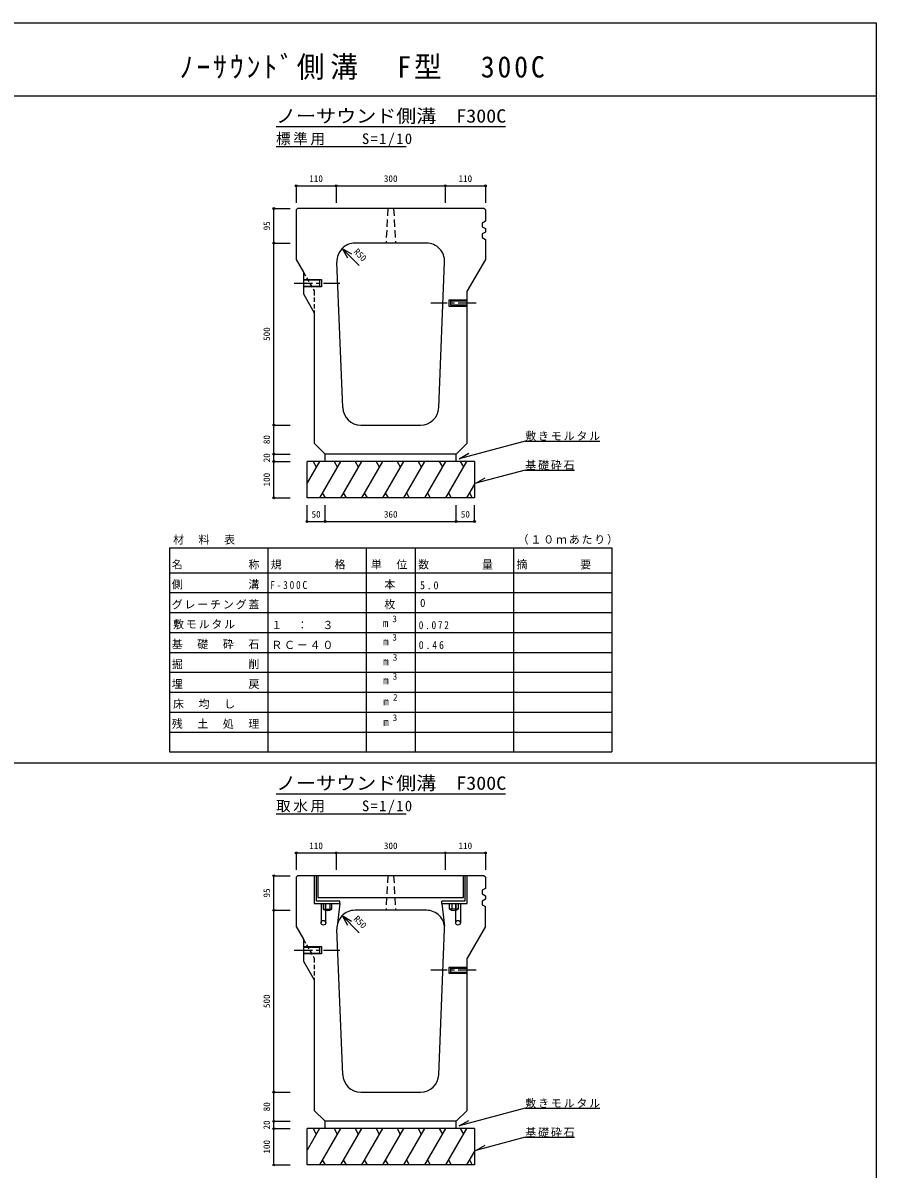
# Model space of a CAD drawing. Units: millimetres at full size, sheet at 1:10. Extents: x -5807 to 2193, y -2728 to 2972.
# Drawn here: x -151 to 2193, y -178 to 2972 of the extents above; entities that cross this region are included whole.
import ezdxf
from ezdxf.enums import TextEntityAlignment as Align

# ---------------------------------------------------------------- set-up
doc = ezdxf.new("R2010")
doc.units = ezdxf.units.MM
doc.header["$LTSCALE"] = 10
doc.header["$PDMODE"] = 32
doc.header["$PDSIZE"] = 5
for name, pattern in [('CHAIN1', [8, 5, -1, 1, -1]), ('DASHED1', [1.8, 1.2, -0.6]), ('DASHED2', [3, 2, -1])]:
    doc.linetypes.add(name, pattern=pattern)
doc.layers.add('0-0_通り芯', color=7, linetype='Continuous')
doc.styles.add('ＭＳ ゴシック', font='')
doc.styles.get('ＭＳ ゴシック').set_extended_font_data('MS Gothic')

msp = doc.modelspace()

# ---------------------------------------------------------------- linework, layer by layer
at = {"layer": '0-0_通り芯', "color": 2}
for p, q in [((-5807.14, 2971.77), (2192.86, 2971.77)), ((2192.86, 2971.77), (2192.86, -2728.23)), ((-5807.14, 2771.77), (2192.86, 2771.77)), ((674.02, 552.43), (674.02, 536.43)), ((674.02, 536.43), (698.02, 536.43)), ((680.02, 536.43), (680.02, 552.43)), ((692.02, 552.43), (692.02, 536.43)), ((698.02, 536.43), (698.02, 552.43)), ((1021.02, 536.43), (1021.02, 552.43)), ((1027.02, 552.43), (1027.02, 536.43)), ((1039.02, 536.43), (1039.02, 552.43))]:
    msp.add_line(p, q, dxfattribs=at)
at = {"layer": '0-0_通り芯'}
for p, q in [((544.53, 2686.77), (1174.53, 2686.77)), ((544.53, 2631.77), (902.03, 2631.77)), ((1229.3, 1822.82), (1047.79, 1774.18)), ((1229.3, 1822.82), (1434.3, 1822.82)), ((1089.53, 1766.77), (629.53, 1766.77)), ((629.53, 1666.77), (629.53, 1766.77)), ((663.57, 1766.77), (629.53, 1707.79)), ((646.27, 1766.77), (654.92, 1751.78)), ((721.31, 1766.77), (663.57, 1666.77)), ((679.53, 1766.77), (679.53, 1786.77)), ((704.01, 1766.77), (712.66, 1751.78)), ((779.04, 1766.77), (721.31, 1666.77)), ((761.74, 1766.77), (770.39, 1751.78)), ((836.78, 1766.77), (779.04, 1666.77)), ((819.48, 1766.77), (828.13, 1751.78)), ((894.52, 1766.77), (836.78, 1666.77)), ((877.21, 1766.77), (885.86, 1751.78)), ((952.25, 1766.77), (894.52, 1666.77)), ((934.95, 1766.77), (943.6, 1751.78)), ((1009.99, 1766.77), (952.25, 1666.77)), ((992.68, 1766.77), (1001.33, 1751.78)), ((1067.72, 1766.77), (1009.99, 1666.77)), ((1039.53, 1766.77), (1039.53, 1786.77)), ((1047.79, 1774.18), (1073.77, 1789.18)), ((1050.42, 1766.77), (1059.07, 1751.78)), ((1089.53, 1766.77), (1089.53, 1666.77)), ((1229.3, 1743.01), (1364.3, 1743.01)), ((1089.53, 1704.53), (1067.72, 1666.77)), ((671.5, 1680.49), (679.42, 1666.77)), ((729.23, 1680.49), (737.15, 1666.77)), ((786.97, 1680.49), (794.89, 1666.77)), ((844.7, 1680.49), (852.62, 1666.77)), ((902.44, 1680.49), (910.36, 1666.77)), ((960.17, 1680.49), (968.09, 1666.77)), ((1017.91, 1680.49), (1025.83, 1666.77)), ((1075.64, 1680.49), (1083.56, 1666.77)), ((1089.53, 1666.77), (629.53, 1666.77)), ((252.03, 1529.31), (1467.03, 1529.31)), ((252.03, 1529.31), (252.03, 1406.19)), ((522.02, 1529.31), (522.02, 1406.19)), ((792.02, 1529.31), (792.02, 1406.19)), ((927.03, 1529.31), (927.03, 1406.19)), ((1197.02, 1529.31), (1197.02, 1406.19)), ((1467.03, 1529.31), (1467.03, 1406.19)), ((252.03, 1460.91), (1467.03, 1460.91)), ((252.03, 1406.19), (1467.03, 1406.19)), ((252.03, 1406.19), (252.03, 968.43)), ((522.02, 1406.19), (522.02, 968.43)), ((792.02, 1406.19), (792.02, 968.43)), ((927.03, 1406.19), (927.03, 968.43)), ((1197.02, 1406.19), (1197.02, 968.43)), ((1467.03, 1406.19), (1467.03, 968.43)), ((252.03, 1351.47), (1467.03, 1351.47)), ((252.03, 1296.75), (1467.03, 1296.75)), ((252.03, 1242.03), (1467.03, 1242.03)), ((252.03, 1187.31), (1467.03, 1187.31)), ((252.03, 1132.59), (1467.03, 1132.59)), ((252.03, 1077.87), (1467.03, 1077.87)), ((252.03, 1023.15), (1467.03, 1023.15)), ((252.03, 968.43), (1467.03, 968.43)), ((337.52, 968.43), (1246.52, 968.43)), ((544.53, 853.43), (1174.53, 853.43)), ((544.53, 798.43), (902.03, 798.43)), ((659.52, 628.43), (659.52, 568.43)), ((1059.52, 568.43), (1059.52, 628.43)), ((659.52, 568.43), (1059.52, 568.43)), ((1229.3, -10.52), (1047.79, -59.15)), ((1229.3, -10.52), (1434.3, -10.52)), ((679.53, -66.57), (679.53, -46.57)), ((1039.53, -66.57), (1039.53, -46.57)), ((1047.79, -59.15), (1073.77, -44.15)), ((1089.53, -66.57), (629.53, -66.57)), ((629.53, -166.57), (629.53, -66.57)), ((663.57, -66.57), (629.53, -125.54)), ((646.27, -66.57), (654.92, -81.55)), ((721.31, -66.57), (663.57, -166.57)), ((704.01, -66.57), (712.66, -81.55)), ((779.04, -66.57), (721.31, -166.57)), ((761.74, -66.57), (770.39, -81.55)), ((836.78, -66.57), (779.04, -166.57)), ((819.48, -66.57), (828.13, -81.55)), ((894.52, -66.57), (836.78, -166.57)), ((877.21, -66.57), (885.86, -81.55)), ((952.25, -66.57), (894.52, -166.57)), ((934.95, -66.57), (943.6, -81.55)), ((1009.99, -66.57), (952.25, -166.57)), ((992.68, -66.57), (1001.33, -81.55)), ((1067.72, -66.57), (1009.99, -166.57)), ((1050.42, -66.57), (1059.07, -81.55)), ((1089.53, -66.57), (1089.53, -166.57)), ((1229.3, -90.32), (1364.3, -90.32)), ((671.5, -152.85), (679.42, -166.57)), ((729.23, -152.85), (737.15, -166.57)), ((786.97, -152.85), (794.89, -166.57)), ((844.7, -152.85), (852.62, -166.57)), ((902.44, -152.85), (910.36, -166.57)), ((960.17, -152.85), (968.09, -166.57)), ((1017.91, -152.85), (1025.83, -166.57)), ((1089.53, -128.8), (1067.72, -166.57)), ((1075.64, -152.85), (1083.56, -166.57)), ((1089.53, -166.57), (629.53, -166.57))]:
    msp.add_line(p, q, dxfattribs=at)
at = {"layer": '0-0_通り芯', "color": 4}
for p, q in [((599.53, 2524.29), (709.53, 2524.29)), ((599.53, 2524.29), (599.53, 2477.78)), ((709.53, 2524.29), (709.53, 2477.78)), ((709.53, 2524.29), (1009.52, 2524.29)), ((1009.52, 2524.29), (1009.52, 2477.78)), ((1009.52, 2524.29), (1119.53, 2524.29)), ((1119.53, 2524.29), (1119.53, 2477.78)), ((538.53, 2366.77), (538.53, 2461.77)), ((538.53, 2461.77), (583.53, 2461.77)), ((538.53, 1866.77), (538.53, 2366.77)), ((538.53, 2366.77), (583.53, 2366.77)), ((726.21, 2352.12), (752.19, 2337.12)), ((726.21, 2352.12), (741.21, 2326.14)), ((773.22, 2305.12), (726.21, 2352.12)), ((538.53, 1786.77), (538.53, 1866.77)), ((538.53, 1866.77), (583.53, 1866.77)), ((538.53, 1766.77), (538.53, 1786.77)), ((538.53, 1786.77), (583.53, 1786.77)), ((538.53, 1666.77), (538.53, 1766.77)), ((538.53, 1766.77), (583.53, 1766.77)), ((538.53, 1666.77), (583.53, 1666.77)), ((629.53, 1601.77), (629.53, 1646.77)), ((679.53, 1601.77), (679.53, 1646.77)), ((1039.53, 1601.77), (1039.53, 1646.77)), ((1089.53, 1601.77), (1089.53, 1646.77)), ((629.53, 1601.77), (679.53, 1601.77)), ((679.53, 1601.77), (1039.53, 1601.77)), ((1039.53, 1601.77), (1089.53, 1601.77)), ((-5807.14, 938.43), (2192.86, 938.43)), ((599.53, 690.95), (709.53, 690.95)), ((599.53, 690.95), (599.53, 644.44)), ((709.53, 690.95), (709.53, 644.44)), ((709.53, 690.95), (1009.52, 690.95)), ((1009.52, 690.95), (1009.52, 644.44)), ((1009.52, 690.95), (1119.53, 690.95)), ((1119.53, 690.95), (1119.53, 644.44)), ((538.53, 533.43), (538.53, 628.43)), ((538.53, 628.43), (583.53, 628.43)), ((655.52, 558.43), (655.52, 628.43)), ((1063.52, 628.43), (1063.52, 558.43)), ((1069.52, 552.43), (1069.52, 628.43)), ((719.52, 558.43), (655.52, 558.43)), ((668.02, 552.43), (668.02, 498.93)), ((681.02, 498.93), (681.02, 552.43)), ((719.52, 552.43), (719.52, 558.43)), ((1063.52, 558.43), (999.52, 558.43)), ((999.52, 552.43), (999.52, 558.43)), ((999.52, 552.43), (1069.52, 552.43)), ((1038.02, 498.93), (1038.02, 552.43)), ((1051.02, 552.43), (1051.02, 498.93)), ((538.53, 33.43), (538.53, 533.43)), ((538.53, 533.43), (583.53, 533.43)), ((726.21, 518.79), (752.19, 503.79)), ((726.21, 518.79), (741.21, 492.81)), ((773.22, 471.78), (726.21, 518.79)), ((538.53, -46.57), (538.53, 33.43)), ((538.53, 33.43), (583.53, 33.43)), ((538.53, -66.57), (538.53, -46.57)), ((538.53, -46.57), (583.53, -46.57)), ((538.53, -166.57), (538.53, -66.57)), ((538.53, -66.57), (583.53, -66.57)), ((538.53, -166.57), (583.53, -166.57))]:
    msp.add_line(p, q, dxfattribs=at)
at = {"layer": '0-0_通り芯', "color": 3}
for p, q in [((603.53, 2461.77), (599.53, 2457.77)), ((599.53, 2457.77), (599.53, 2321.77)), ((1115.53, 2461.77), (603.53, 2461.77)), ((1119.53, 2457.77), (1115.53, 2461.77)), ((1119.53, 2457.77), (1115.53, 2461.77)), ((1119.53, 2406.77), (1119.53, 2396.77)), ((957.48, 2366.77), (761.57, 2366.77)), ((1119.53, 2376.77), (1119.53, 2321.77)), ((599.53, 2321.77), (619.53, 2287.13)), ((727.61, 1914.77), (711.61, 2314.77)), ((991.45, 1914.77), (1007.44, 2314.77)), ((1119.53, 2321.77), (1069.53, 2235.16)), ((1069.53, 1816.77), (1069.53, 2235.16)), ((649.53, 2175.16), (649.53, 1816.77)), ((777.57, 1866.77), (941.49, 1866.77)), ((679.53, 1786.77), (649.53, 1816.77)), ((1039.53, 1786.77), (1069.53, 1816.77)), ((1039.53, 1786.77), (679.53, 1786.77)), ((603.53, 628.43), (599.53, 624.43)), ((599.53, 624.43), (599.53, 488.43)), ((1115.53, 628.43), (603.53, 628.43)), ((1119.53, 624.43), (1115.53, 628.43)), ((1119.53, 624.43), (1115.53, 628.43)), ((1119.53, 573.43), (1119.53, 563.43)), ((719.52, 552.43), (711.93, 489.42)), ((999.52, 552.43), (1007.13, 489.42)), ((1119.53, 488.43), (1119.53, 543.43)), ((957.48, 533.43), (761.57, 533.43)), ((599.53, 488.43), (619.53, 453.79)), ((727.61, 81.43), (711.61, 481.43)), ((991.45, 81.43), (1007.44, 481.43)), ((1119.53, 488.43), (1069.53, 401.83)), ((1069.53, -16.57), (1069.53, 401.83)), ((649.53, 341.83), (649.53, -16.57)), ((777.57, 33.43), (941.49, 33.43)), ((679.53, -46.57), (649.53, -16.57)), ((1039.53, -46.57), (1069.53, -16.57)), ((1039.53, -46.57), (679.53, -46.57))]:
    msp.add_line(p, q, dxfattribs=at)
at = {"layer": '0-0_通り芯', "color": 3, "linetype": 'DASHED2'}
for p, q in [((851.53, 2461.77), (846.53, 2366.77)), ((867.53, 2461.77), (872.53, 2366.77)), ((851.52, 628.43), (846.52, 533.43)), ((867.52, 628.43), (872.52, 533.43))]:
    msp.add_line(p, q, dxfattribs=at)
at = {"layer": '0-0_通り芯', "linetype": 'CHAIN1'}
for p, q in [((594.53, 2256.77), (719.53, 2256.77)), ((1094.53, 2201.77), (969.53, 2201.77)), ((594.53, 423.43), (719.53, 423.43)), ((1094.53, 368.43), (969.53, 368.43))]:
    msp.add_line(p, q, dxfattribs=at)
at = {"layer": '0-0_通り芯', "color": 3, "linetype": 'DASHED1'}
for p, q in [((649.53, 2235.16), (649.53, 2175.16)), ((649.53, 401.83), (649.53, 341.83))]:
    msp.add_line(p, q, dxfattribs=at)
at = {"layer": '0-0_通り芯', "color": 3}
for points in [[(1119.53, 2457.77), (1119.53, 2426.77), (1110.53, 2421.77), (1110.53, 2411.77), (1119.53, 2406.77)], [(1119.53, 2396.77), (1110.53, 2391.77), (1110.53, 2381.77), (1119.53, 2376.77)], [(619.53, 2287.13), (619.53, 2227.13), (649.53, 2175.16)], [(1119.53, 624.43), (1119.53, 593.43), (1110.53, 588.43), (1110.53, 578.43), (1119.53, 573.43)], [(1119.53, 563.43), (1110.53, 558.43), (1110.53, 548.43), (1119.53, 543.43)], [(619.53, 453.79), (619.53, 393.79), (649.53, 341.83)]]:
    msp.add_lwpolyline(points, dxfattribs=at)
at = {"layer": '0-0_通り芯', "color": 3, "linetype": 'DASHED1'}
for points in [[(619.53, 2287.13), (649.53, 2235.16), (649.53, 2175.16)], [(619.53, 453.79), (649.53, 401.83), (649.53, 341.83)]]:
    msp.add_lwpolyline(points, dxfattribs=at)
at = {"layer": '0-0_通り芯'}
for points in [[(619.53, 2266.77), (669.53, 2266.77), (669.53, 2246.77), (619.53, 2246.77)], [(619.53, 2248.77), (664.52, 2248.77), (664.52, 2264.77), (619.53, 2264.77)], [(1069.53, 2209.77), (1019.53, 2209.77), (1019.53, 2193.77), (1069.53, 2193.77)], [(1069.53, 2195.77), (1024.53, 2195.77), (1024.53, 2207.77), (1069.53, 2207.77)], [(1229.3, 1743.01), (1093.41, 1706.6), (1119.39, 1721.6)], [(619.53, 433.43), (669.53, 433.43), (669.53, 413.43), (619.53, 413.43)], [(619.53, 415.43), (664.52, 415.43), (664.52, 431.43), (619.53, 431.43)], [(1069.53, 376.43), (1019.53, 376.43), (1019.53, 360.43), (1069.53, 360.43)], [(1069.53, 362.43), (1024.53, 362.43), (1024.53, 374.43), (1069.53, 374.43)], [(1229.3, -90.32), (1093.41, -126.73), (1119.39, -111.73)]]:
    msp.add_lwpolyline(points, dxfattribs=at)
at = {"layer": '0-0_通り芯', "color": 4}
msp.add_lwpolyline([(649.52, 628.43), (649.52, 552.43), (719.52, 552.43)], dxfattribs=at)
at = {"layer": '0-0_通り芯', "color": 2}
msp.add_lwpolyline([(1045.02, 552.43), (1045.02, 536.43), (1021.02, 536.43)], dxfattribs=at)
at = {"layer": '0-0_通り芯', "color": 4}
for centre in [(674.52, 498.93), (1044.52, 498.93)]:
    msp.add_circle(centre, 6.5, dxfattribs=at)
at = {"layer": '0-0_通り芯', "color": 3}
for centre, start, end in [((761.57, 2316.77), 90, 182.29061), ((957.48, 2316.77), 357.70947, 90), ((777.57, 1916.77), 182.29061, 270), ((941.49, 1916.77), 270, 357.70947), ((761.57, 483.43), 90, 182.29061), ((957.48, 483.43), 357.70947, 90), ((777.57, 83.43), 182.29061, 270), ((941.49, 83.43), 270, 357.70947)]:
    msp.add_arc(centre, 50, start, end, dxfattribs=at)
at = {"layer": '0-0_通り芯', "color": 2}
for centre in [(686.02, 552.43), (1033.02, 552.43)]:
    msp.add_arc(centre, 20, 233.1301, 306.8699, dxfattribs=at)
at = {"layer": '0-0_通り芯', "color": 4}
for p in [(599.53, 2524.29), (709.53, 2524.29), (1009.52, 2524.29), (1119.53, 2524.29), (538.53, 2461.77), (538.53, 2366.77), (538.53, 1866.77), (538.53, 1786.77), (538.53, 1766.77), (538.53, 1666.77), (629.53, 1601.77), (679.53, 1601.77), (1039.53, 1601.77), (1089.53, 1601.77), (599.53, 690.95), (709.53, 690.95), (1009.52, 690.95), (1119.53, 690.95), (538.53, 628.43), (538.53, 533.43), (538.53, 33.43), (538.53, -46.57), (538.53, -66.57), (538.53, -166.57)]:
    msp.add_point(p, dxfattribs=at)

# ---------------------------------------------------------------- texts
at = {"layer": '0-0_通り芯', "color": 3, "style": 'ＭＳ ゴシック', "width": 1.1}
for p in [(544.53, 2686.77), (544.53, 853.43)]:
    msp.add_text('ノーサウンド側溝\u3000F300C', height=36.66, dxfattribs=at).set_placement(p, align=Align.BOTTOM_LEFT)
at = {"layer": '0-0_通り芯', "color": 4, "style": 'ＭＳ ゴシック'}
for s, p in [('110', (635.78, 2529.29)), ('300', (840.78, 2529.29)), ('110', (1045.77, 2529.29)), ('50', (642.03, 1606.77)), ('360', (840.78, 1606.77)), ('50', (1052.03, 1606.77)), ('3', (864.05, 1319.37)), ('3', (864.05, 1268.76)), ('3', (865.22, 1213.7)), ('3', (864.95, 1161.44)), ('2', (865.85, 1103.91)), ('3', (864.95, 1047.83)), ('110', (635.78, 695.95)), ('300', (840.78, 695.95)), ('110', (1045.77, 695.95))]:
    msp.add_text(s, height=18.33, dxfattribs=at).set_placement(p, align=Align.BOTTOM_LEFT)
for s, rotation, p in [('95', 90, (533.53, 2401.77)), ('R50', 315, (752.19, 2337.12)), ('500', 90, (533.53, 2098.02)), ('80', 90, (533.53, 1814.27)), ('20', 90, (533.53, 1764.27)), ('100', 90, (533.53, 1698.02)), ('95', 90, (533.53, 568.43)), ('R50', 315, (752.19, 503.79)), ('500', 90, (533.53, 264.68)), ('80', 90, (533.53, -19.07)), ('20', 90, (533.53, -69.07)), ('100', 90, (533.53, -135.32))]:
    msp.add_text(s, height=18.33, rotation=rotation, dxfattribs=at).set_placement(p, align=Align.BOTTOM_LEFT)
at = {"layer": '0-0_通り芯', "style": 'ＭＳ ゴシック'}
for s, p in [('0', (940.02, 1360.41)), ('m', (837.95, 1305.01)), ('m', (838.85, 1254.39)), ('m', (838.85, 1199.67)), ('m', (838.85, 1147.69)), ('m', (838.94, 1089.55)), ('m', (839.12, 1033.46))]:
    msp.add_text(s, height=21.99, dxfattribs=at).set_placement(p, align=Align.BOTTOM_LEFT)
at = {"layer": '0-0_通り芯', "color": 2, "insert": (279.53, 2815.27), "char_height": 58.65, "attachment_point": 7, "style": 'ＭＳ ゴシック'}
msp.add_mtext('\\T1.21;\\W0.95;ﾉｰｻｳﾝﾄﾞ側溝\u3000F型\u3000300C', dxfattribs=at)
at = {"layer": '0-0_通り芯', "attachment_point": 7, "style": 'ＭＳ ゴシック'}
for s, insert, char_height in [('\\T1.18;標準用\u3000\u3000S=1/10', (544.53, 2631.77), 29.33), ('\\T1.17;敷きモルタル', (1229.3, 1822.82), 21.99), ('\\T1.17;基礎砕石', (1229.3, 1743.01), 21.99), ('\\T1.17;材\u3000料\u3000表', (261.52, 1538.25), 21.99), ('\\T1.17;（１０ｍあたり）', (1208.28, 1538.25), 21.99), ('\\T1.17;名\u3000\u3000\u3000\u3000\u3000称', (258.02, 1469.85), 21.99), ('\\T1.17;規\u3000\u3000\u3000\u3000格', (529.78, 1469.85), 21.99), ('\\T1.17;単\u3000位', (805.02, 1469.85), 21.99), ('\\T1.17;数\u3000\u3000\u3000\u3000量', (934.77, 1469.85), 21.99), ('\\T1.17;摘\u3000\u3000\u3000\u3000要', (1204.78, 1469.85), 21.99), ('\\T1.17;側\u3000\u3000\u3000\u3000\u3000溝', (258.02, 1415.13), 21.99), ('\\T1.39;\\W0.85;F-300C', (528.77, 1415.92), 21.99), ('\\T1.17;\u3000本', (806.77, 1415.13), 21.99), ('\\T1.38;\\W0.9;5.0', (940.02, 1415.13), 21.99), ('\\T1.17;グレーチング蓋', (258.02, 1360.41), 21.99), ('\\T1.17;\u3000枚', (806.77, 1360.41), 21.99), ('\\T1.17;敷モルタル', (261.52, 1305.69), 21.99), ('\\T1.17;１\u3000：\u3000３', (531.53, 1305.69), 21.99), ('\\T1.38;\\W0.85;0.072', (936.53, 1305.69), 21.99), ('\\T1.17;基\u3000礎\u3000砕\u3000石', (258.02, 1250.97), 21.99), ('\\T1.17;ＲＣ－４０', (531.53, 1250.97), 21.99), ('\\T1.38;\\W0.9;0.46', (936.53, 1250.97), 21.99), ('\\T1.17;掘\u3000\u3000\u3000\u3000\u3000削', (258.02, 1196.25), 21.99), ('\\T1.17;埋\u3000\u3000\u3000\u3000\u3000戻', (258.02, 1141.53), 21.99), ('\\T1.17;床\u3000均\u3000し', (261.52, 1086.81), 21.99), ('\\T1.17;残\u3000土\u3000処\u3000理', (258.02, 1032.09), 21.99), ('\\T1.18;取水用\u3000\u3000S=1/10', (544.53, 798.43), 29.33), ('\\T1.17;敷きモルタル', (1229.3, -10.52), 21.99), ('\\T1.17;基礎砕石', (1229.3, -90.32), 21.99)]:
    msp.add_mtext(s, dxfattribs=dict(at, insert=insert, char_height=char_height))

doc.saveas('drawing.dxf')
